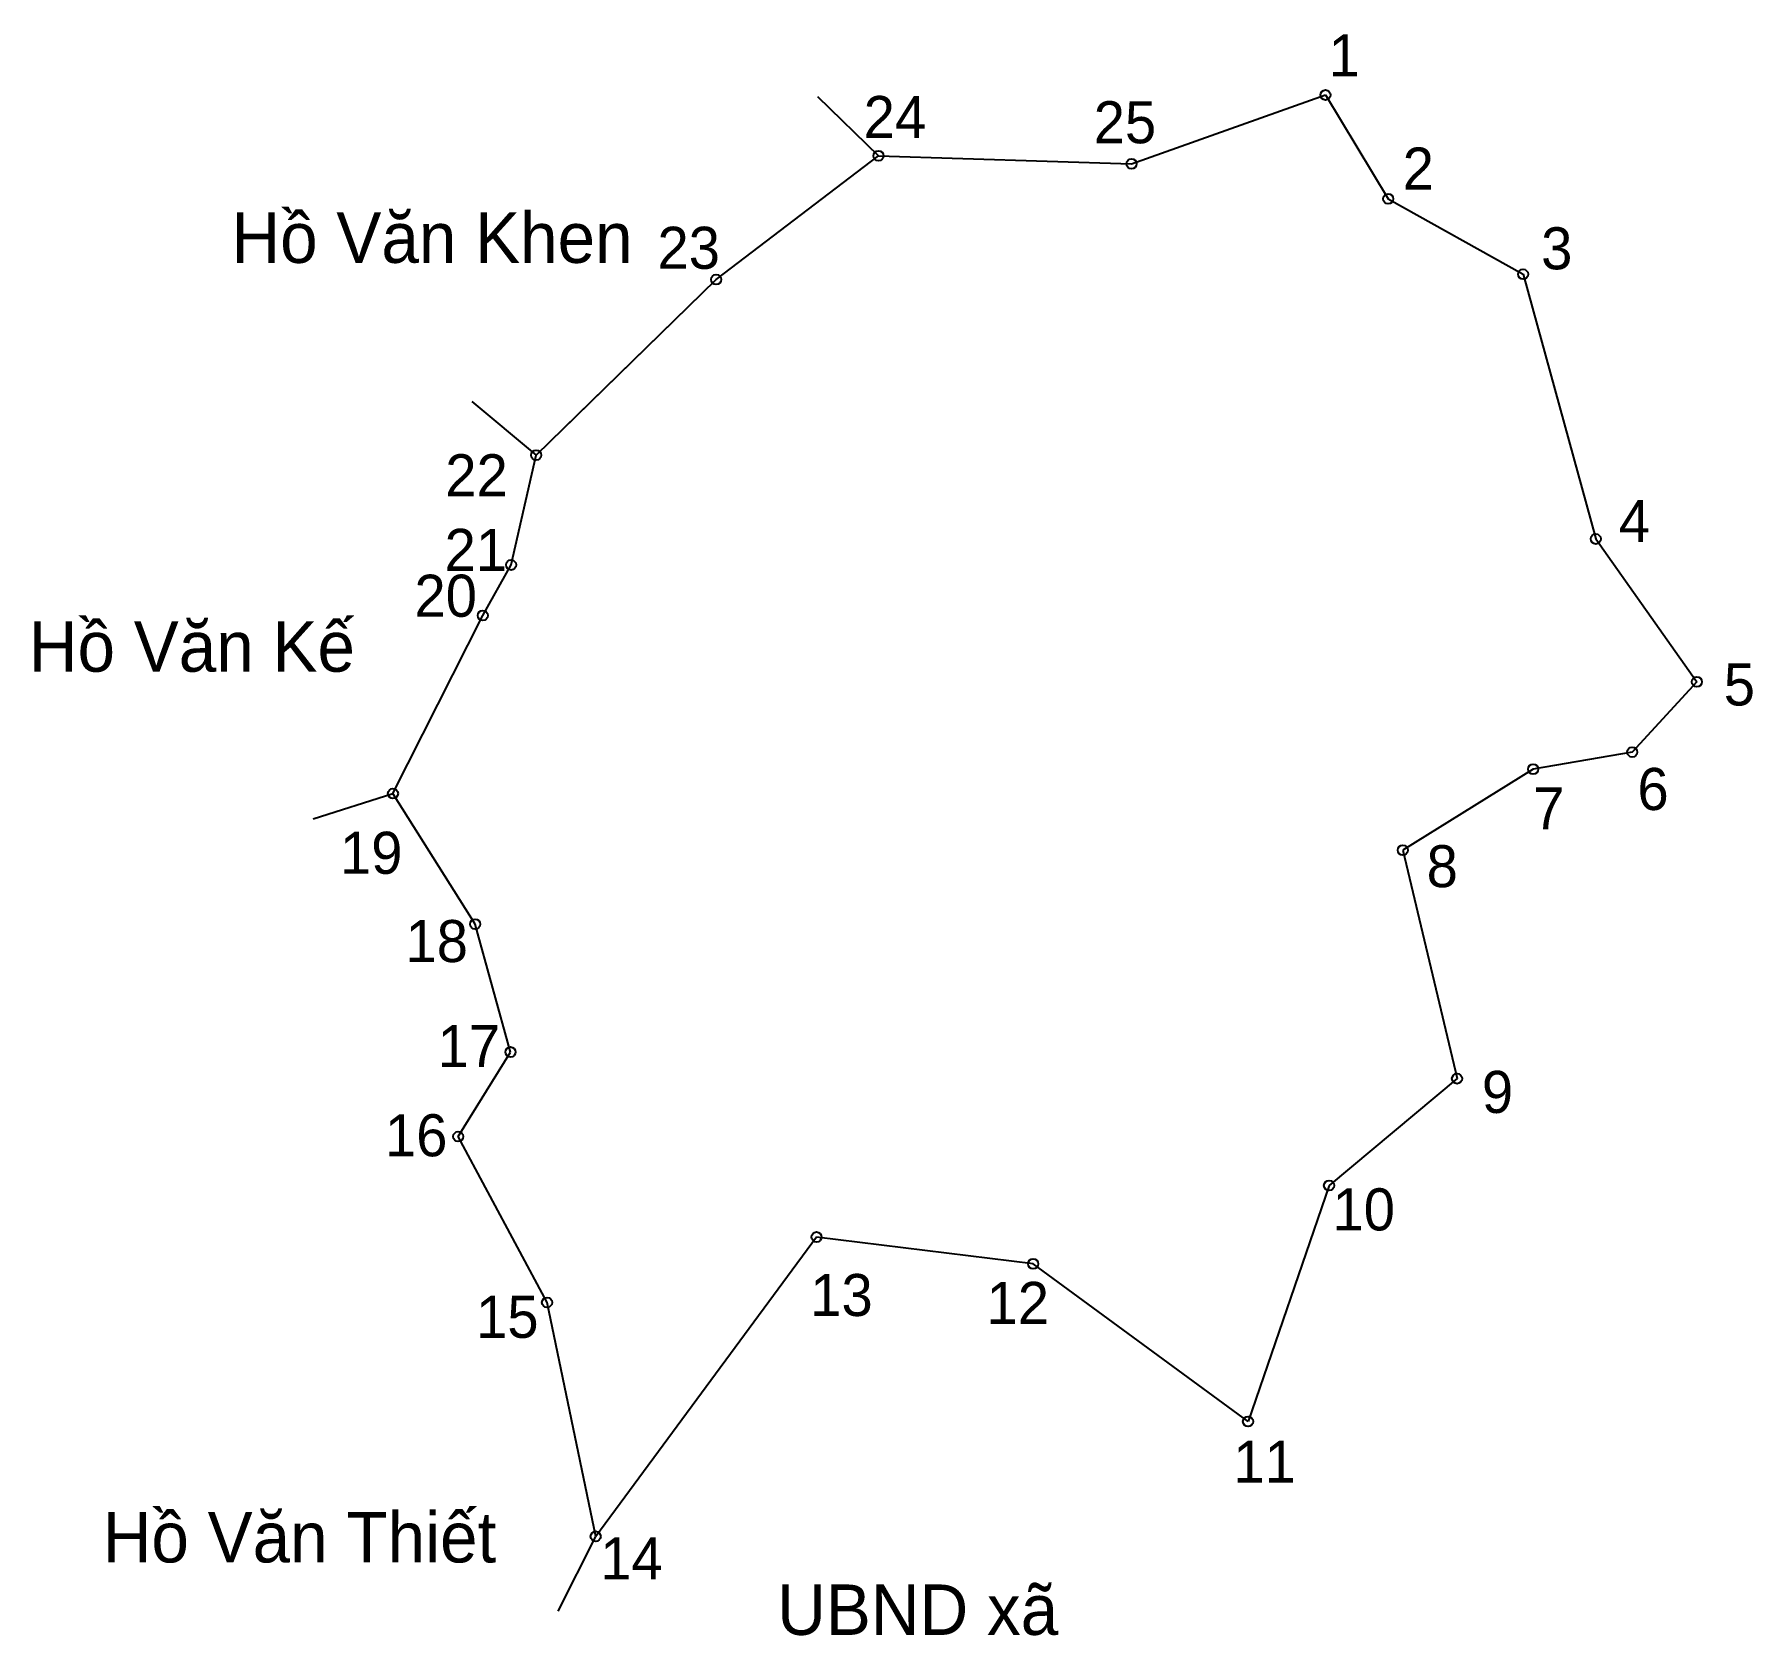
# Model space of a CAD drawing. Extents: x 547119 to 547345, y 1824414 to 1824625.
import ezdxf

# ---------------------------------------------------------------- set-up
doc = ezdxf.new("R2010")
doc.units = 0
for name, color, linetype in [('CanhThua', 7, 'Continuous'), ('MocDinhThua', 7, 'Continuous'), ('RauThua', 7, 'Continuous'), ('SoHieuDinhThua', 7, 'Continuous'), ('TenChuLanCan', 7, 'Continuous')]:
    doc.layers.add(name, color=color, linetype=linetype)

msp = doc.modelspace()

# ---------------------------------------------------------------- linework, layer by layer
at = {"layer": 'CanhThua'}
for p, q in [((547262.98, 1824607.73), (547288.48, 1824616.78)), ((547288.48, 1824616.78), (547296.75, 1824603.12)), ((547208.32, 1824592.5), (547229.67, 1824608.79)), ((547229.67, 1824608.79), (547262.98, 1824607.73)), ((547296.75, 1824603.12), (547314.49, 1824593.2)), ((547184.62, 1824569.42), (547208.32, 1824592.5)), ((547314.49, 1824593.2), (547324.05, 1824558.39)), ((547181.33, 1824554.97), (547184.62, 1824569.42)), ((547324.05, 1824558.39), (547337.37, 1824539.6)), ((547177.6, 1824548.32), (547181.33, 1824554.97)), ((547165.79, 1824524.9), (547177.6, 1824548.32)), ((547337.37, 1824539.6), (547328.86, 1824530.36)), ((547328.86, 1824530.36), (547315.82, 1824528.11)), ((547315.82, 1824528.11), (547298.66, 1824517.46)), ((547176.61, 1824507.74), (547165.79, 1824524.9)), ((547298.66, 1824517.46), (547305.8, 1824487.41)), ((547181.26, 1824490.91), (547176.61, 1824507.74)), ((547174.38, 1824479.79), (547181.26, 1824490.91)), ((547305.8, 1824487.41), (547288.96, 1824473.35)), ((547186.06, 1824457.98), (547174.38, 1824479.79)), ((547288.96, 1824473.35), (547278.3, 1824442.31)), ((547221.53, 1824466.58), (547192.46, 1824427.21)), ((547250.02, 1824463.05), (547221.53, 1824466.58)), ((547278.3, 1824442.31), (547250.02, 1824463.05)), ((547192.46, 1824427.21), (547186.06, 1824457.98))]:
    msp.add_line(p, q, dxfattribs=at)
at = {"layer": 'MocDinhThua'}
for centre in [(547288.48, 1824616.78), (547229.67, 1824608.79), (547262.98, 1824607.73), (547296.75, 1824603.12), (547208.32, 1824592.5), (547314.49, 1824593.2), (547184.62, 1824569.42), (547324.05, 1824558.39), (547181.33, 1824554.97), (547177.6, 1824548.32), (547337.37, 1824539.6), (547328.86, 1824530.36), (547315.82, 1824528.11), (547165.79, 1824524.9), (547298.66, 1824517.46), (547176.61, 1824507.74), (547181.26, 1824490.91), (547305.8, 1824487.41), (547174.38, 1824479.79), (547288.96, 1824473.35), (547221.53, 1824466.58), (547250.02, 1824463.05), (547186.06, 1824457.98), (547278.3, 1824442.31), (547192.46, 1824427.21)]:
    msp.add_circle(centre, 0.664, dxfattribs=at)
at = {"layer": 'RauThua'}
for p, q in [((547221.63, 1824616.57), (547229.67, 1824608.79)), ((547188.04, 1824572.76), (547208.32, 1824592.5)), ((547176.17, 1824576.48), (547184.62, 1824569.42)), ((547155.28, 1824521.6), (547165.79, 1824524.9)), ((547187.51, 1824417.36), (547192.46, 1824427.21))]:
    msp.add_line(p, q, dxfattribs=at)

# ---------------------------------------------------------------- texts
at = {"layer": 'SoHieuDinhThua'}
for s, p in [('1', (547288.9, 1824619.22)), ('24', (547227.72, 1824611.12)), ('25', (547257.99, 1824610.43)), ('2', (547298.65, 1824604.34)), ('23', (547200.59, 1824593.92)), ('3', (547316.87, 1824593.85)), ('22', (547172.67, 1824564)), ('4', (547327.09, 1824557.99)), ('21', (547172.58, 1824554.19)), ('20', (547168.61, 1824548.16)), ('5', (547340.9, 1824536.49)), ('6', (547329.54, 1824522.74)), ('7', (547315.81, 1824520.18)), ('19', (547158.81, 1824514.35)), ('8', (547301.8, 1824512.59)), ('18', (547167.43, 1824502.74)), ('17', (547171.66, 1824488.93)), ('9', (547309.07, 1824482.9)), ('16', (547164.73, 1824477.2)), ('10', (547289.41, 1824467.45)), ('13', (547220.69, 1824456.19)), ('12', (547243.89, 1824455.15)), ('15', (547176.72, 1824453.32)), ('11', (547276.37, 1824434.27)), ('14', (547193.06, 1824421.55))]:
    msp.add_text(s, height=5.53, dxfattribs=at).set_placement(p)
at = {"layer": 'TenChuLanCan'}
for s, height, p in [('Hồ Văn Khen', 6.6362, (547144.53, 1824594.7)), ('Hồ Văn Kế', 6.636, (547117.87, 1824540.93)), ('Hồ Văn Thiết', 6.6362, (547127.59, 1824423.78)), ('UBND xã', 6.636, (547216.34, 1824414.25))]:
    msp.add_text(s, height=height, dxfattribs=at).set_placement(p)

doc.saveas('drawing.dxf')
